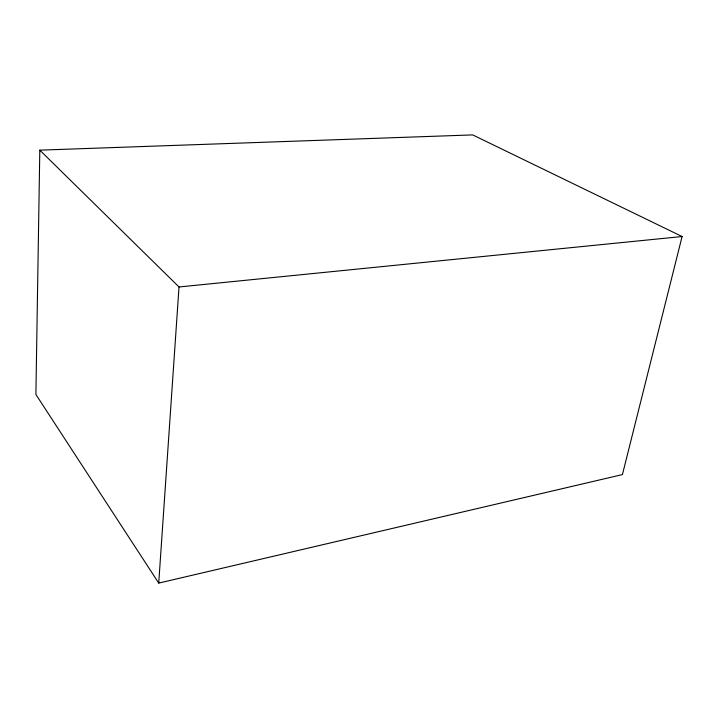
<?xml version="1.0" encoding="UTF-8"?>
<svg xmlns="http://www.w3.org/2000/svg" width="718" height="718" viewBox="0 0 718 718"><rect width="100%" height="100%" fill="white"/><g stroke="black" fill="none" stroke-linecap="round" stroke-linejoin="round"><path stroke-width="1.08" d="M39.804 150.152L35.9 394.478L158.732 583.097L622.425 474.589L682.1 236.527L472.695 134.903L39.804 150.152L179.015 286.967L158.732 583.097M179.015 286.967L682.1 236.527"/></g></svg>
